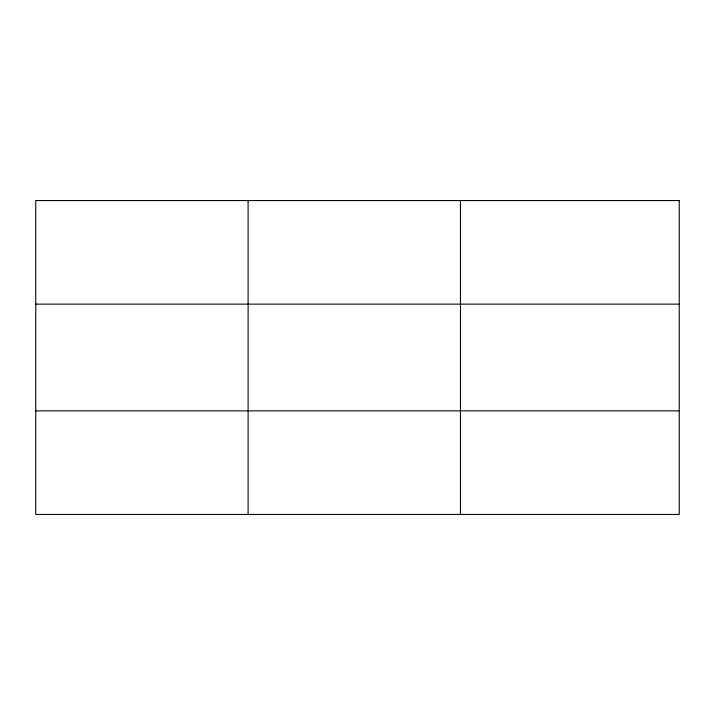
<?xml version="1.0" encoding="UTF-8"?>
<svg xmlns="http://www.w3.org/2000/svg" width="715" height="715" viewBox="0 0 715 715"><rect width="100%" height="100%" fill="white"/><g stroke="black" fill="none" stroke-linecap="round" stroke-linejoin="round"><path stroke-width="1.07" d="M248.105 200.549L248.105 514.451M460.46 200.549L460.46 514.451M35.75 304.134L679.25 304.134M35.75 410.866L679.25 410.866M679.25 200.549L679.25 514.451L35.75 514.451L35.75 200.549L679.25 200.549"/></g></svg>
